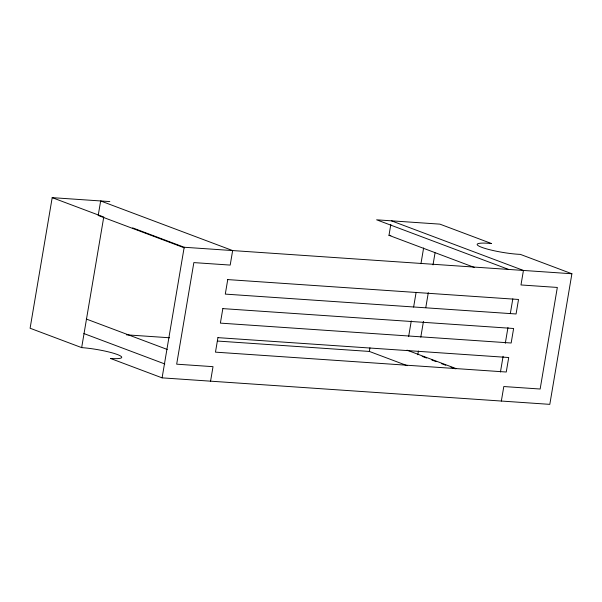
<?xml version="1.0" encoding="UTF-8"?>
<svg xmlns="http://www.w3.org/2000/svg" width="602" height="602" viewBox="0 0 602 602"><rect width="100%" height="100%" fill="white"/><g stroke="black" fill="none" stroke-linecap="round" stroke-linejoin="round"><path stroke-width="0.9" d="M109.827 201.58L52.193 197.644L30.1 328.24L81.661 347.625A26.006 3.62 9.6 0 1 117.3 354.503A26.006 3.62 9.6 0 1 110.535 358.476L162.096 377.86L549.807 404.356L571.9 273.76L520.339 254.375A26.24 3.65 9.6 0 1 481.668 247.294A26.24 3.65 9.6 0 1 491.465 243.524L439.904 224.14L376.626 219.813L508.622 269.433M81.661 347.625L103.755 217.021L52.193 197.644M162.096 377.86L184.189 247.256L132.628 227.88M210.565 381.171L213.018 366.663L176.672 364.18L193.852 262.6L230.197 265.083L232.65 250.567L100.654 200.955L98.201 215.463L184.438 247.881M407.185 365.655L369.35 351.433L369.959 347.805M474.338 267.423L388.982 235.337L390.826 224.456M408.615 336.631L411.271 320.934M413.619 307.08L416.117 292.309M420.956 263.676L423.612 247.979M417.811 354.744L418.435 351.034M420.79 337.143L423.454 321.4M425.802 307.502L428.308 292.685M433.011 264.895L435.043 252.855M500.443 372.013L503.106 356.264M505.296 343.298L507.96 327.548M510.308 313.657L512.821 298.833M501.346 401.045L503.799 386.537L540.152 389.02L557.332 287.44L520.978 284.957L523.439 270.441L391.435 220.829M388.982 235.337L390.848 235.465M184.189 247.256L571.9 273.76M126.405 334.825L169.553 337.775M217.39 341.041L369.35 351.433M407.005 350.153L456.278 368.672M422.183 356.384L426.547 358.024M431.792 359.996L436.164 361.644M441.409 363.608L445.773 365.256M451.018 367.228L455.39 368.868M86.297 319.03L167.258 349.461M83.844 333.538L164.805 363.969M217.924 337.639L215.471 352.147L506.252 372.021L508.713 357.513L217.924 337.639M222.838 308.615L220.377 323.123L511.166 343.005L513.619 328.489L222.838 308.615M227.744 279.591L225.291 294.107L516.072 313.981L518.525 299.465L227.744 279.591"/></g></svg>
